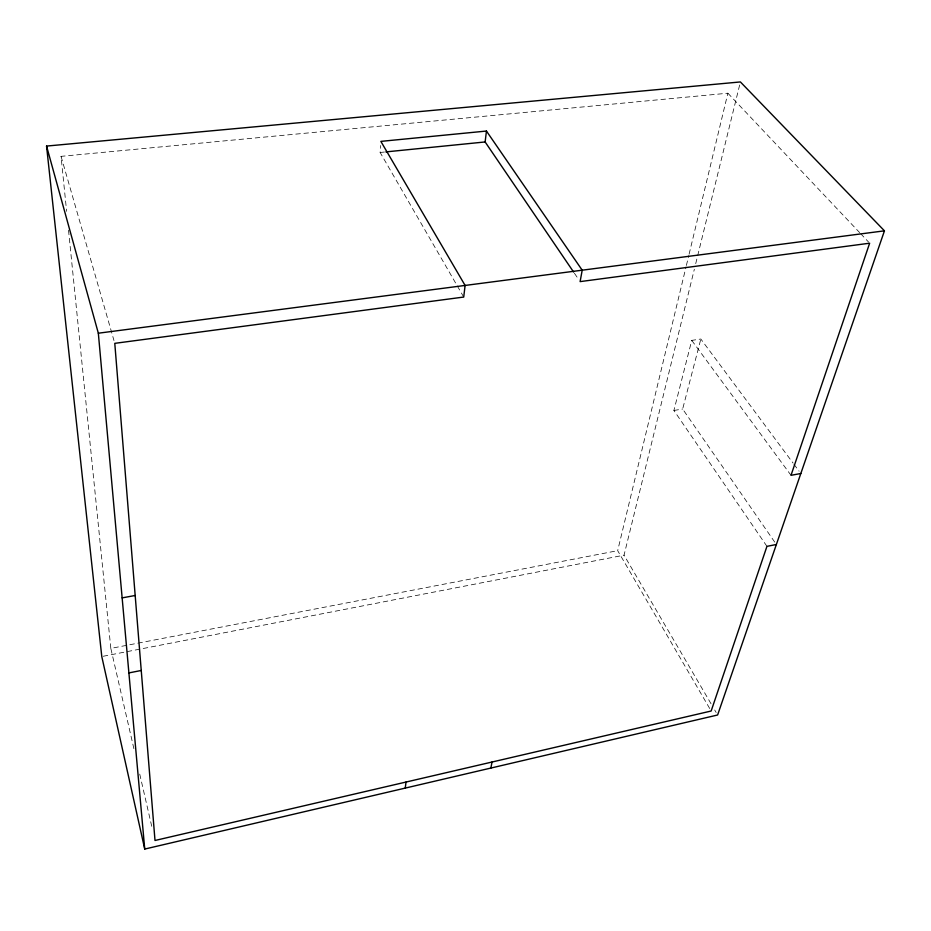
<?xml version="1.0" encoding="UTF-8"?>
<svg xmlns="http://www.w3.org/2000/svg" width="931" height="931" viewBox="0 0 931 931"><rect width="100%" height="100%" fill="white"/><g stroke="black" fill="none" stroke-linecap="round" stroke-linejoin="round"><path stroke-width="0.7" stroke-dasharray="4.66 3.49" d="M463.719 297.047L380.127 152.475L380.581 145.539M709.701 708.503L617.672 550.675L686.042 266.871M686.38 265.463L688.765 255.571M689.103 254.163L727.879 93.205L61.05 156.35L66.613 211.337M711.04 703.755L624.038 555.179L694.34 269.268M695.725 263.636L740.052 83.359M766.946 546.357L673.904 410.466L691.745 340.385L700.834 339.024L793.072 463.079M774.732 542.11L682.656 409.023L700.834 339.024M103.201 656.262L624.038 555.179M133.889 748.675L110.824 648.395L617.672 550.675M673.904 410.466L682.656 409.023M380.127 152.475L384.433 152.044M727.879 93.205L859.662 232.634M860.663 233.693L868.646 242.141M793.934 464.232L799.101 471.191M691.745 340.385L791.013 475.31M574.427 273.26L578.488 279.23M714.694 710.004L716.16 712.494M61.05 156.35L113.978 340.548M139.731 774.092L152.393 829.184M68.522 230.155L110.824 648.395"/><path stroke-width="1.4" d="M405.276 788.08L405.997 782.052M573.612 272.061L485.132 141.954L486.448 131.05L380.86 141.384L465.104 285.445L463.719 297.047L114.781 343.341L155 840.484L711.156 711.016L766.946 546.357L776.373 544.484M490.905 768.052L492.01 762.024M884.45 230.83L717.615 714.996L144.736 849.06L101.782 656.541L46.55 146.074L740.389 81.94L884.45 230.83L98.337 333.205L46.55 146.074M128.897 672.915L141.244 670.471M122.147 597.877L135.181 595.491M800.823 473.507L791.013 475.31L869.647 243.2L580.106 281.616L582.201 270.188L486.448 131.05M385.876 151.904L485.132 141.954M98.337 333.205L144.736 849.06"/></g></svg>
